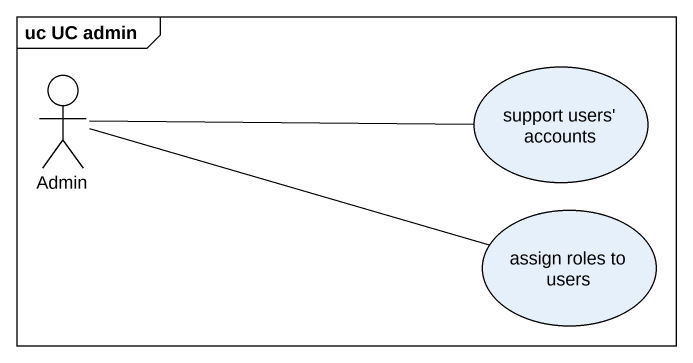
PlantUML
@startuml
mainframe uc UC admin
actor Admin
usecase "support users' accounts" as support_users_accounts
usecase "assign roles to users" as assign_roles_to_users
Admin -right- support_users_accounts
Admin -right- assign_roles_to_users
@enduml
